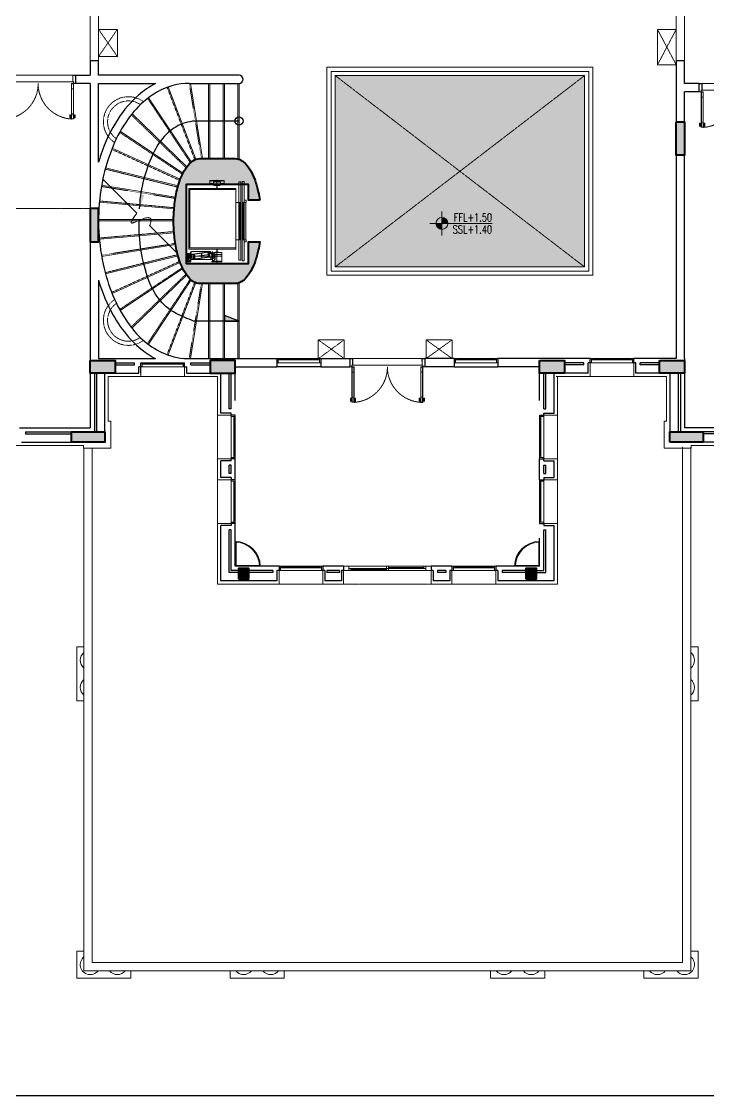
# Model space of a CAD drawing. Header units: inches. Extents: x 274057 to 444617, y 490067 to 635630.
# Drawn here: x 411637 to 428122, y 587230 to 613006 of the extents above; entities that cross this region are included whole.
import ezdxf
from ezdxf.enums import TextEntityAlignment as Align

# ---------------------------------------------------------------- set-up
doc = ezdxf.new("R2010")
doc.units = ezdxf.units.IN
doc.header["$MEASUREMENT"] = 0
for name, pattern in [('CENTER', [2, 1.25, -0.25, 0.25, -0.25]), ('HIDDEN', [0.375, 0.25, -0.125]), ('HIDDEN2', [0.1875, 0.125, -0.0625])]:
    doc.linetypes.add(name, pattern=pattern)
for name, color, linetype in [('A-ANNO-ARRW', 1, 'Continuous'), ('A-FURN', 253, 'Continuous'), ('A-WALL', 7, 'Continuous'), ('FURNITURE', 252, 'Continuous')]:
    doc.layers.add(name, color=color, linetype=linetype)
for name, color, linetype, lineweight in [('A-AREA-SHFT', 253, 'Continuous', 13), ('A-DOOR', 134, 'Continuous', 18), ('A-FLOR-HIDN', 8, 'HIDDEN', 13), ('A-FLOR-HRAL', 4, 'Continuous', 18), ('A-FLOR-LEVL', 4, 'Continuous', 18), ('A-FLOR-STRS', 2, 'Continuous', 18), ('A-GLAZ', 134, 'Continuous', 18), ('A-SHAFT', 3, 'HIDDEN2', 18), ('A-WALL-PRHT', 4, 'Continuous', 18), ('A-WALL-TILE', 8, 'Continuous', 9), ('XREF-V2-FF_COLS$0$A-COLS', 8, 'Continuous', 40), ('XREF-V2-FF_COLS$0$A-COLS-PATT', 253, 'Continuous', 20), ('XREF-V2-FF_COLS$0$A-EQPM', 8, 'Continuous', 18)]:
    doc.layers.add(name, color=color, linetype=linetype, lineweight=lineweight)
doc.styles.add('9999-DIM-SPC', font='simplex.shx', dxfattribs={"width": 0.75})
doc.dimstyles.new('0100-D-SPC', dxfattribs={"dimscale": 100, "dimtxt": 2, "dimasz": 2, "dimexe": 1, "dimexo": 2, "dimgap": 1, "dimtad": 1, "dimrnd": 0.05, "dimzin": 1, "dimdsep": 46, "dimtxsty": '9999-DIM-SPC', "dimblk": 'OBLIQUE', "dimcen": 2, "dimdle": 1, "dimclrd": 256, "dimclre": 252, "dimclrt": 256, "dimazin": 2, "dimtfac": 1, "dimtofl": 0, "dimtmove": 0, "dimatfit": 3, "dimfxl": 0.1, "dimtolj": 1, "dimtzin": 0, "dimlwd": 0, "dimlwe": 0, "dimarcsym": 0})

# ---------------------------------------------------------------- blocks, each defined once
blk = doc.blocks.new('_Oblique')
at = {"color": 0, "linetype": 'ByBlock', "lineweight": -2}
blk.add_line((-0.5, -0.5), (0.5, 0.5), dxfattribs=at)
blk = doc.blocks.new('*U55')
at = {"color": 253, "linetype": 'HIDDEN2'}
for p, q in [((272754, 480890, 0), (271143, 480489, 0)), ((271182, 480334, 0), (272793, 480735, 0))]:
    blk.add_line(p, q, dxfattribs=at)
at = {"layer": 'A-DOOR'}
for p, q in [((272773, 480689, 0), (272822, 480701, 0)), ((272978, 479864, 0), (272773, 480689, 0)), ((272981, 479869, 0), (272778, 480686, 0)), ((272819, 480696, 0), (273022, 479879, 0)), ((272822, 480701, 0), (273027, 479876, 0)), ((271221, 480303, 0), (271172, 480291, 0)), ((271172, 480291, 0), (271377, 479466, 0)), ((271177, 480288, 0), (271380, 479471, 0)), ((271421, 479481, 0), (271218, 480298, 0)), ((271426, 479478, 0), (271221, 480303, 0)), ((272951, 479880, 0), (272931, 479958, 0)), ((272952, 479985, 0), (272993, 479996, 0)), ((273012, 479957, 0), (273007, 479956, 0)), ((273022, 479919, 0), (273012, 479957, 0)), ((273025, 479961, 0), (273016, 479958, 0)), ((273025, 479920, 0), (273016, 479958, 0)), ((273044, 479904, 0), (273024, 479981, 0)), ((273035, 479922, 0), (273025, 479961, 0)), ((272940, 479940, 0), (272950, 479942, 0)), ((272950, 479901, 0), (272940, 479940, 0)), ((272959, 479903, 0), (272950, 479942, 0)), ((272950, 479901, 0), (272959, 479903, 0)), ((272954, 479943, 0), (272959, 479944, 0)), ((272963, 479904, 0), (272954, 479943, 0)), ((272963, 479904, 0), (272968, 479905, 0)), ((273027, 479876, 0), (272978, 479864, 0)), ((272978, 479864, 0), (273027, 479876, 0)), ((272981, 479869, 0), (273022, 479879, 0)), ((273022, 479919, 0), (273017, 479917, 0)), ((273035, 479922, 0), (273025, 479920, 0)), ((271350, 479482, 0), (271330, 479560, 0)), ((271339, 479541, 0), (271349, 479544, 0)), ((271349, 479502, 0), (271339, 479541, 0)), ((271358, 479505, 0), (271349, 479544, 0)), ((271349, 479502, 0), (271358, 479505, 0)), ((271392, 479597, 0), (271351, 479587, 0)), ((271353, 479545, 0), (271357, 479546, 0)), ((271362, 479506, 0), (271353, 479545, 0)), ((271362, 479506, 0), (271367, 479507, 0)), ((271426, 479478, 0), (271377, 479466, 0)), ((271377, 479466, 0), (271426, 479478, 0)), ((271421, 479481, 0), (271380, 479471, 0)), ((271411, 479559, 0), (271406, 479558, 0)), ((271420, 479520, 0), (271411, 479559, 0)), ((271424, 479562, 0), (271415, 479560, 0)), ((271424, 479521, 0), (271415, 479560, 0)), ((271420, 479520, 0), (271416, 479519, 0)), ((271443, 479505, 0), (271423, 479583, 0)), ((271434, 479524, 0), (271424, 479562, 0)), ((271434, 479524, 0), (271424, 479521, 0))]:
    blk.add_line(p, q, dxfattribs=at)
at = {"layer": 'A-DOOR', "elevation": 0}
for points in [[(272870, 480713), (272822, 480701), (272812, 480740), (272793, 480735), (272754, 480890), (272822, 480907)], [(272865, 480716), (272825, 480706), (272815, 480745), (272796, 480740), (272759, 480887), (272819, 480902)], [(271124, 480278), (271172, 480291), (271162, 480329), (271182, 480334), (271143, 480489), (271075, 480473)], [(271126, 480283), (271167, 480293), (271158, 480332), (271177, 480337), (271140, 480485), (271080, 480470)]]:
    blk.add_lwpolyline(points, close=True, dxfattribs=at)
at = {"layer": 'A-DOOR', "elevation": 0, "flags": 128}
for points in [[(272819, 480696), (272778, 480686), (272807, 480570), (272848, 480580)], [(271177, 480288), (271218, 480298), (271247, 480181), (271206, 480171)], [(272993, 479996), (272952, 479985), (272981, 479869), (273022, 479879)], [(271351, 479587), (271392, 479597), (271421, 479481), (271380, 479471)]]:
    blk.add_lwpolyline(points, close=True, dxfattribs=at)
at = {"layer": 'A-DOOR', "elevation": 0}
for points in [[(272934, 479884), (272919, 479947)], [(272945, 479881), (272927, 479955)], [(273048, 479906), (273030, 479981)], [(273056, 479915), (273041, 479977)], [(271333, 479486), (271318, 479548)], [(271344, 479483), (271326, 479557)], [(271447, 479508), (271429, 479582)], [(271455, 479517), (271440, 479579)]]:
    blk.add_lwpolyline(points, dxfattribs=at)
for points in [[(272951, 479880), (272931, 479958, 2.191511)], [(273044, 479904), (273024, 479981, -2.191511)], [(271350, 479482), (271330, 479560, 2.191511)], [(271443, 479505), (271423, 479583, -2.191511)]]:
    blk.add_lwpolyline(points, format="xyb", dxfattribs=at)
at = {"layer": 'A-DOOR', "linetype": 'CENTER', "ltscale": 0.4}
for centre, start, end in [((271169, 480291, 0), 287.5205, 13.8938), ((272824, 480703, 0), 194.0491, 280.4224)]:
    blk.add_arc(centre, 853, start, end, dxfattribs=at)
at = {"layer": 'A-DOOR'}
for centre, start, end in [((272952, 479922, 0), 120.2316, 143.7632), ((273023, 479940, 0), 64.1796, 87.7112), ((272952, 479922, 0), 244.1796, 267.7112), ((273023, 479940, 0), 300.2316, 323.7632), ((271351, 479524, 0), 120.2316, 143.7632), ((271351, 479524, 0), 244.1796, 267.7112), ((271422, 479541, 0), 64.1796, 87.7112), ((271422, 479541, 0), 300.2316, 323.7632)]:
    blk.add_arc(centre, 41.7, start, end, dxfattribs=at)
blk = doc.blocks.new('*U59')
at = {"color": 253, "linetype": 'HIDDEN2'}
for p, q in [((262980, 485466, 0), (261369, 485065, 0)), ((261408, 484910, 0), (263019, 485311, 0))]:
    blk.add_line(p, q, dxfattribs=at)
at = {"layer": 'A-DOOR'}
for p, q in [((262999, 485265, 0), (263048, 485277, 0)), ((263205, 484440, 0), (262999, 485265, 0)), ((263207, 484445, 0), (263004, 485262, 0)), ((263045, 485272, 0), (263248, 484455, 0)), ((263048, 485277, 0), (263253, 484452, 0)), ((261447, 484878, 0), (261398, 484866, 0)), ((261398, 484866, 0), (261603, 484041, 0)), ((261403, 484863, 0), (261606, 484046, 0)), ((261647, 484056, 0), (261444, 484873, 0)), ((261652, 484053, 0), (261447, 484878, 0)), ((263177, 484456, 0), (263158, 484534, 0)), ((263166, 484515, 0), (263176, 484518, 0)), ((263176, 484476, 0), (263166, 484515, 0)), ((263186, 484479, 0), (263176, 484518, 0)), ((263176, 484476, 0), (263186, 484479, 0)), ((263179, 484561, 0), (263219, 484571, 0)), ((263180, 484519, 0), (263185, 484520, 0)), ((263190, 484480, 0), (263180, 484519, 0)), ((263190, 484480, 0), (263194, 484481, 0)), ((263253, 484452, 0), (263205, 484440, 0)), ((263205, 484440, 0), (263253, 484452, 0)), ((263207, 484445, 0), (263248, 484455, 0)), ((263238, 484533, 0), (263233, 484532, 0)), ((263248, 484494, 0), (263238, 484533, 0)), ((263252, 484536, 0), (263242, 484534, 0)), ((263252, 484495, 0), (263242, 484534, 0)), ((263248, 484494, 0), (263243, 484493, 0)), ((263270, 484479, 0), (263251, 484557, 0)), ((263261, 484498, 0), (263252, 484536, 0)), ((263261, 484498, 0), (263252, 484495, 0)), ((261576, 484058, 0), (261556, 484135, 0)), ((261565, 484117, 0), (261575, 484119, 0)), ((261575, 484078, 0), (261565, 484117, 0)), ((261584, 484080, 0), (261575, 484119, 0)), ((261575, 484078, 0), (261584, 484080, 0)), ((261618, 484173, 0), (261577, 484163, 0)), ((261579, 484120, 0), (261583, 484121, 0)), ((261588, 484081, 0), (261579, 484120, 0)), ((261588, 484081, 0), (261593, 484083, 0)), ((261637, 484135, 0), (261632, 484133, 0)), ((261646, 484096, 0), (261637, 484135, 0)), ((261650, 484138, 0), (261641, 484136, 0)), ((261650, 484097, 0), (261641, 484136, 0)), ((261646, 484096, 0), (261642, 484095, 0)), ((261669, 484081, 0), (261649, 484158, 0)), ((261660, 484099, 0), (261650, 484138, 0)), ((261660, 484099, 0), (261650, 484097, 0)), ((261652, 484053, 0), (261603, 484041, 0)), ((261603, 484041, 0), (261652, 484053, 0)), ((261647, 484056, 0), (261606, 484046, 0))]:
    blk.add_line(p, q, dxfattribs=at)
at = {"layer": 'A-DOOR', "elevation": 0}
for points in [[(263096, 485289), (263048, 485277), (263038, 485315), (263019, 485311), (262980, 485466), (263048, 485483)], [(263092, 485292), (263051, 485281), (263041, 485320), (263022, 485315), (262985, 485463), (263045, 485478)], [(261350, 484854), (261398, 484866), (261389, 484905), (261408, 484910), (261369, 485065), (261301, 485048)], [(261353, 484859), (261393, 484869), (261384, 484908), (261403, 484913), (261366, 485060), (261306, 485045)]]:
    blk.add_lwpolyline(points, close=True, dxfattribs=at)
at = {"layer": 'A-DOOR', "elevation": 0, "flags": 128}
for points in [[(263045, 485272), (263004, 485262), (263033, 485145), (263074, 485155)], [(261403, 484863), (261444, 484873), (261473, 484757), (261432, 484747)], [(263219, 484571), (263179, 484561), (263207, 484445), (263248, 484455)], [(261577, 484163), (261618, 484173), (261647, 484056), (261606, 484046)]]:
    blk.add_lwpolyline(points, close=True, dxfattribs=at)
at = {"layer": 'A-DOOR', "elevation": 0}
for points in [[(263160, 484460), (263145, 484522)], [(263172, 484456), (263153, 484531)], [(263274, 484482), (263256, 484556)], [(263283, 484490), (263267, 484553)], [(261559, 484062), (261544, 484124)], [(261570, 484058), (261552, 484132)], [(261673, 484084), (261655, 484158)], [(261681, 484092), (261666, 484154)]]:
    blk.add_lwpolyline(points, dxfattribs=at)
for points in [[(263177, 484456), (263158, 484534, 2.191511)], [(263270, 484479), (263251, 484557, -2.191511)], [(261576, 484058), (261556, 484135, 2.191511)], [(261669, 484081), (261649, 484158, -2.191511)]]:
    blk.add_lwpolyline(points, format="xyb", dxfattribs=at)
at = {"layer": 'A-DOOR', "linetype": 'CENTER', "ltscale": 0.4}
for centre, start, end in [((261395, 484867, 0), 287.5205, 13.8938), ((263050, 485278, 0), 194.0491, 280.4224)]:
    blk.add_arc(centre, 853, start, end, dxfattribs=at)
at = {"layer": 'A-DOOR'}
for centre, start, end in [((263179, 484498, 0), 120.2316, 143.7632), ((263179, 484498, 0), 244.1796, 267.7112), ((263249, 484515, 0), 64.1796, 87.7112), ((263249, 484515, 0), 300.2316, 323.7632), ((261577, 484099, 0), 120.2316, 143.7632), ((261648, 484117, 0), 64.1796, 87.7112), ((261648, 484117, 0), 300.2316, 323.7632), ((261577, 484099, 0), 244.1796, 267.7112)]:
    blk.add_arc(centre, 41.7, start, end, dxfattribs=at)
blk = doc.blocks.new('*U61')
at = {"color": 253, "linetype": 'HIDDEN2'}
for p, q in [((279244, 489512, 0), (277633, 489112, 0)), ((277672, 488956, 0), (279283, 489357, 0))]:
    blk.add_line(p, q, dxfattribs=at)
at = {"layer": 'A-DOOR'}
for p, q in [((279264, 489311, 0), (279312, 489323, 0)), ((279469, 488486, 0), (279264, 489311, 0)), ((279472, 488491, 0), (279268, 489308, 0)), ((279309, 489318, 0), (279512, 488501, 0)), ((279312, 489323, 0), (279517, 488498, 0)), ((277711, 488925, 0), (277662, 488913, 0)), ((277662, 488913, 0), (277868, 488088, 0)), ((277667, 488910, 0), (277870, 488093, 0)), ((277911, 488103, 0), (277708, 488920, 0)), ((277916, 488100, 0), (277711, 488925, 0)), ((279441, 488502, 0), (279422, 488580, 0)), ((279430, 488562, 0), (279440, 488564, 0)), ((279440, 488523, 0), (279430, 488562, 0)), ((279450, 488525, 0), (279440, 488564, 0)), ((279440, 488523, 0), (279450, 488525, 0)), ((279443, 488607, 0), (279483, 488618, 0)), ((279444, 488565, 0), (279449, 488566, 0)), ((279454, 488526, 0), (279444, 488565, 0)), ((279454, 488526, 0), (279458, 488527, 0)), ((279517, 488498, 0), (279469, 488486, 0)), ((279469, 488486, 0), (279517, 488498, 0)), ((279472, 488491, 0), (279512, 488501, 0)), ((279502, 488579, 0), (279497, 488578, 0)), ((279512, 488541, 0), (279502, 488579, 0)), ((279516, 488583, 0), (279506, 488580, 0)), ((279516, 488542, 0), (279506, 488580, 0)), ((279512, 488541, 0), (279507, 488539, 0)), ((279534, 488526, 0), (279515, 488603, 0)), ((279525, 488544, 0), (279516, 488583, 0)), ((279525, 488544, 0), (279516, 488542, 0)), ((277882, 488219, 0), (277842, 488209, 0)), ((277933, 488127, 0), (277914, 488205, 0)), ((277840, 488104, 0), (277821, 488182, 0)), ((277829, 488163, 0), (277839, 488166, 0)), ((277839, 488124, 0), (277829, 488163, 0)), ((277849, 488127, 0), (277839, 488166, 0)), ((277839, 488124, 0), (277849, 488127, 0)), ((277843, 488167, 0), (277848, 488168, 0)), ((277852, 488128, 0), (277843, 488167, 0)), ((277852, 488128, 0), (277857, 488129, 0)), ((277916, 488100, 0), (277868, 488088, 0)), ((277868, 488088, 0), (277916, 488100, 0)), ((277911, 488103, 0), (277870, 488093, 0)), ((277901, 488181, 0), (277896, 488180, 0)), ((277911, 488142, 0), (277901, 488181, 0)), ((277915, 488184, 0), (277905, 488182, 0)), ((277915, 488143, 0), (277905, 488182, 0)), ((277911, 488142, 0), (277906, 488141, 0)), ((277924, 488146, 0), (277915, 488184, 0)), ((277924, 488146, 0), (277915, 488143, 0))]:
    blk.add_line(p, q, dxfattribs=at)
at = {"layer": 'A-DOOR', "elevation": 0}
for points in [[(279361, 489335), (279312, 489323), (279302, 489362), (279283, 489357), (279244, 489512), (279312, 489529)], [(279356, 489338), (279315, 489328), (279305, 489367), (279286, 489362), (279249, 489509), (279309, 489524)], [(277614, 488901), (277662, 488913), (277653, 488951), (277672, 488956), (277633, 489112), (277566, 489095)], [(277617, 488905), (277657, 488916), (277648, 488954), (277667, 488959), (277631, 489107), (277570, 489092)]]:
    blk.add_lwpolyline(points, close=True, dxfattribs=at)
at = {"layer": 'A-DOOR', "elevation": 0, "flags": 128}
for points in [[(279309, 489318), (279268, 489308), (279297, 489192), (279338, 489202)], [(277667, 488910), (277708, 488920), (277737, 488803), (277696, 488793)], [(279483, 488618), (279443, 488607), (279472, 488491), (279512, 488501)], [(277842, 488209), (277882, 488219), (277911, 488103), (277870, 488093)]]:
    blk.add_lwpolyline(points, close=True, dxfattribs=at)
at = {"layer": 'A-DOOR', "elevation": 0}
for points in [[(279425, 488507), (279409, 488569)], [(279436, 488503), (279417, 488577)], [(279539, 488529), (279520, 488603)], [(279547, 488537), (279531, 488599)], [(277937, 488130), (277919, 488204)], [(277946, 488139), (277930, 488201)], [(277823, 488108), (277808, 488170)], [(277835, 488105), (277816, 488179)]]:
    blk.add_lwpolyline(points, dxfattribs=at)
for points in [[(279441, 488502), (279422, 488580, 2.191511)], [(279534, 488526), (279515, 488603, -2.191511)], [(277933, 488127), (277914, 488205, -2.191511)], [(277840, 488104), (277821, 488182, 2.191511)]]:
    blk.add_lwpolyline(points, format="xyb", dxfattribs=at)
at = {"layer": 'A-DOOR', "linetype": 'CENTER', "ltscale": 0.4}
for centre, start, end in [((277659, 488913, 0), 287.5205, 13.8938), ((279314, 489325, 0), 194.0491, 280.4224)]:
    blk.add_arc(centre, 853, start, end, dxfattribs=at)
at = {"layer": 'A-DOOR'}
for centre, start, end in [((279443, 488544, 0), 120.2316, 143.7632), ((279443, 488544, 0), 244.1796, 267.7112), ((279513, 488562, 0), 64.1796, 87.7112), ((279513, 488562, 0), 300.2316, 323.7632), ((277912, 488163, 0), 64.1796, 87.7112), ((277842, 488146, 0), 120.2316, 143.7632), ((277842, 488146, 0), 244.1796, 267.7112), ((277912, 488163, 0), 300.2316, 323.7632)]:
    blk.add_arc(centre, 41.7, start, end, dxfattribs=at)
blk = doc.blocks.new('stonecladding')
at = {"layer": 'A-WALL-TILE'}
for p, q in [((20120, 17256), (17500, 17256, 0)), ((17500, 16186, 0), (17500, 17256, 0)), ((20120, 17256), (20120, 12270)), ((30900, 17256, 0), (28250, 17256, 0)), ((28280, 12270), (28280, 17256)), ((30900, 16186, 0), (30900, 17256, 0)), ((17560, 16186, 0), (17500, 16186, 0)), ((17560, 15536, 0), (17560, 16186, 0)), ((30840, 15536, 0), (30840, 16186, 0)), ((30840, 16186, 0), (30900, 16186, 0)), ((16910, 15596, 0), (9830, 15596, 0)), ((16910, 15536, 0), (16910, 15596, 0)), ((16910, 15536, 0), (17560, 15536, 0)), ((31490, 15536, 0), (30840, 15536, 0)), ((38570, 15596, 0), (31490, 15596, 0)), ((31490, 15536, 0), (31490, 15596, 0)), ((20120, 12270), (23150, 12270)), ((25250, 12270), (28280, 12270))]:
    blk.add_line(p, q, dxfattribs=at)
blk = doc.blocks.new('XREF-V2-FF_COLS$0$Elevator0')
for p, q in [((-1018, 723), (-1030, 723)), ((-1030, 723), (-1030, 623)), ((-832, 698), (-1030, 698)), ((-1024, 623), (-1030, 623)), ((-1024, 623), (-1024, 624)), ((-1018, 723), (-935, 723)), ((-1018, 723), (-1018, 635)), ((-1018, 635), (-974, 681)), ((-1008, 628), (-782, 628)), ((-978, 133), (-978, 626)), ((-977, 628), (-958, 648)), ((-974, 548), (-970, 516)), ((-945, 580), (-970, 559)), ((-945, 683), (-969, 683)), ((-969, 516), (-922, 177)), ((-968, 549), (-964, 517)), ((-941, 575), (-966, 554)), ((-965, 521), (-846, 538)), ((-963, 517), (-916, 178)), ((-855, 560), (-962, 545)), ((-959, 522), (-962, 545)), ((-958, 557), (-863, 571)), ((-957, 551), (-862, 565)), ((-956, 649), (-943, 649)), ((-945, 678), (-945, 683)), ((-832, 682), (-945, 682)), ((-832, 678), (-945, 678)), ((-944, 647), (-944, 582)), ((-944, 647), (-846, 647)), ((-943, 647), (-943, 584)), ((-940, 646), (-940, 615)), ((-937, 647), (-937, 584)), ((-937, 612), (-853, 612)), ((-840, 718), (-927, 718)), ((-925, 678), (-925, 663)), ((-865, 678), (-925, 678)), ((-925, 663), (-903, 663)), ((-909, 647), (-907, 647)), ((-856, 188), (-908, 552)), ((-907, 647), (-907, 647)), ((-903, 663), (-903, 628)), ((-903, 628), (-887, 628)), ((-895, -2), (-895, 737)), ((-895, 678), (-895, 718)), ((-887, 628), (-887, 663)), ((-887, 663), (-865, 663)), ((-865, 663), (-865, 678)), ((-855, 560), (-852, 537)), ((-853, 590), (-853, 647)), ((-845, 533), (-853, 588)), ((-850, 615), (-850, 649)), ((-847, 652), (-832, 652)), ((-847, 590), (-847, 646)), ((-839, 534), (-847, 589)), ((-846, 647), (-846, 586)), ((-797, 193), (-845, 533)), ((-791, 194), (-839, 534)), ((-832, 678), (-832, 710)), ((-830, 651), (-782, 602)), ((-781, 600), (-781, 162)), ((725, 675), (-725, 675)), ((-725, 675), (-725, -450)), ((700, 650), (-700, 650)), ((-700, 650), (-700, -450)), ((700, -450), (700, 650)), ((725, -450), (725, 675)), ((-823, 378), (-942, 362)), ((-821, 365), (-942, 365)), ((-772, 0), (-1053, 0)), ((-1030, 120), (-1030, -120)), ((-1030, 120), (-1018, 120)), ((-1020, 110), (-1030, 110)), ((-740, 0), (-1030, 0)), ((-1018, 110), (-1018, 120)), ((-1018, 110), (-1018, -120)), ((-1013, 106), (-986, 56)), ((-1008, 103), (-782, 103)), ((-980, 52), (-815, 52)), ((-980, 52), (-980, 45)), ((-968, 45), (-980, 45)), ((-953, 87), (-978, 132)), ((-861, 45), (-968, 45)), ((-943, 86), (-950, 86)), ((-943, 150), (-943, 77)), ((-846, 77), (-943, 77)), ((-940, 119), (-850, 119)), ((-940, 119), (-940, 89)), ((-924, 172), (-939, 159)), ((-937, 150), (-937, 77)), ((-920, 167), (-935, 155)), ((-903, 68), (-925, 68)), ((-925, 68), (-925, 53)), ((-925, 53), (-865, 53)), ((-919, 202), (-800, 219)), ((-910, 180), (-913, 203)), ((-803, 195), (-910, 180)), ((-808, 189), (-903, 175)), ((-887, 103), (-903, 103)), ((-903, 103), (-903, 68)), ((-807, 183), (-902, 169)), ((-895, -120), (-895, 52)), ((-887, 68), (-887, 103)), ((-865, 68), (-887, 68)), ((-865, 53), (-865, 68)), ((-853, 77), (-853, 128)), ((-853, 37), (-853, -112)), ((-850, 95), (-850, 119)), ((-849, 137), (-798, 188)), ((-847, 78), (-847, 128)), ((-821, 92), (-847, 92)), ((-846, 131), (-846, 77)), ((-845, 132), (-794, 184)), ((-818, 95), (-818, 129)), ((-782, 160), (-817, 131)), ((-815, 52), (-815, 74)), ((-815, 74), (-805, 74)), ((-811, -120), (-811, 74)), ((-811, 69), (-805, 69)), ((-805, 2), (-811, 2)), ((-805, 0), (-811, 0)), ((-806, 218), (-803, 195)), ((-805, -120), (-805, 74)), ((-798, 35), (-805, 38)), ((-805, 38), (-805, -38)), ((-796, 4), (-798, 35)), ((-784, 4), (-796, 4)), ((-774, 5), (-784, 4)), ((-743, 5), (-774, 5)), ((-743, -5), (-743, 5)), ((774, 5), (743, 5)), ((743, 5), (743, -5)), ((784, 4), (774, 5)), ((796, 4), (784, 4)), ((792, 0), (934, 0)), ((798, 35), (796, 4)), ((805, 38), (798, 35)), ((802, 49), (802, 71)), ((805, 71), (802, 71)), ((805, 49), (802, 49)), ((805, 82), (805, 6)), ((809, 82), (805, 82)), ((809, 74), (805, 74)), ((805, -38), (805, 38)), ((805, -6), (805, 6)), ((805, 6), (809, 6)), ((805, 0), (809, 0)), ((809, 6), (809, 82)), ((809, 82), (813, 82)), ((812, 71), (809, 71)), ((812, 42), (809, 42)), ((809, -6), (809, 6)), ((812, 42), (812, 71)), ((813, 82), (813, -82)), ((882, 82), (813, 82)), ((826, 82), (841, 82)), ((841, 82), (849, 90)), ((849, 162), (849, 90)), ((857, 170), (920, 170)), ((890, 74), (890, -74)), ((912, 170), (912, -170)), ((920, 170), (920, -170)), ((-1018, -120), (-1030, -120)), ((-1018, -120), (-861, -120)), ((-1018, -120), (-975, -120)), ((-805, -120), (-975, -120)), ((-805, -2), (-811, -2)), ((-811, -115), (-805, -115)), ((-805, -38), (-798, -35)), ((-798, -35), (-796, -4)), ((-796, -4), (-784, -4)), ((-784, -4), (-774, -5)), ((-774, -5), (-743, -5)), ((743, -5), (774, -5)), ((774, -5), (784, -4)), ((784, -4), (796, -4)), ((796, -4), (798, -35)), ((798, -35), (805, -38)), ((805, -49), (802, -49)), ((802, -49), (802, -71)), ((805, -71), (802, -71)), ((805, -6), (805, -82)), ((805, -6), (809, -6)), ((809, -74), (805, -74)), ((809, -82), (805, -82)), ((809, -82), (809, -6)), ((812, -42), (809, -42)), ((812, -71), (809, -71)), ((809, -82), (813, -82)), ((812, -71), (812, -42)), ((882, -82), (813, -82)), ((826, -82), (841, -82)), ((849, -90), (841, -82)), ((849, -162), (849, -90)), ((857, -170), (920, -170)), ((-725, -450), (-505, -450)), ((700, -450), (-700, -450)), ((-505, -450), (-505, -525)), ((725, -450), (395, -450)), ((395, -450), (395, -525)), ((895, -605), (-1005, -605)), ((-1005, -605), (-1005, -655)), ((-1005, -655), (895, -655)), ((885, -525), (-995, -525)), ((-995, -525), (-995, -575)), ((-995, -575), (885, -575)), ((-505, -655), (-555, -655)), ((-555, -655), (-555, -705)), ((-555, -705), (-505, -705)), ((-55, -530), (-505, -530)), ((-505, -530), (-505, -575)), ((-505, -545), (-55, -545)), ((-505, -560), (-55, -560)), ((-505, -575), (-55, -575)), ((-55, -605), (-505, -605)), ((-505, -605), (-505, -650)), ((-505, -620), (-55, -620)), ((-505, -635), (-55, -635)), ((-505, -650), (-55, -650)), ((-505, -705), (-505, -655)), ((-505, -695), (395, -695)), ((-55, -575), (-55, -530)), ((395, -530), (-55, -530)), ((-55, -530), (-55, -575)), ((-55, -545), (395, -545)), ((-55, -560), (395, -560)), ((-55, -575), (395, -575)), ((-55, -650), (-55, -605)), ((395, -605), (-55, -605)), ((-55, -605), (-55, -650)), ((-55, -620), (395, -620)), ((-55, -635), (395, -635)), ((-55, -650), (395, -650)), ((395, -575), (395, -530)), ((395, -650), (395, -605)), ((395, -655), (445, -655)), ((395, -705), (395, -655)), ((445, -705), (395, -705)), ((445, -655), (445, -705)), ((885, -575), (885, -525)), ((895, -655), (895, -605))]:
    blk.add_line(p, q)
for centre, radius, start, end in [((-975, 626), 3, 135, 180), ((-963, 549), 12, 130, 188), ((-969, 675), 8, 90, 135.971), ((-963, 549), 6, 130, 188), ((-956, 545), 12, 98, 188), ((-956, 545), 6, 98, 188), ((-956, 646), 3, 90, 135), ((-949, 584), 6, 310, 0), ((-943, 646), 3, 0, 90), ((-949, 584), 12, 310, 0), ((-937, 615), 3, 180, 270), ((-935, 715), 8, 18.2209, 90), ((-861, 559), 12, 8, 98), ((-861, 559), 6, 8, 98), ((-853, 615), 3, 270, 0), ((-841, 590), 12, 180, 188), ((-847, 649), 3, 90, 180), ((-841, 590), 6, 180, 188), ((-840, 710), 8, 0, 90), ((-832, 649), 3, 45, 90), ((-784, 600), 3, 0, 45), ((-1020, 102), 8, 77.1562, 90), ((-1020, 102), 8, 28.3008, 77.1562), ((-968, 65), 20, 208.3008, 270), ((-975, 133), 3, 180, 208.951), ((-950, 89), 3, 208.951, 270), ((-931, 150), 12, 130, 180), ((-943, 89), 3, 270, 0), ((-931, 150), 6, 130, 180), ((-928, 176), 6, 310, 8), ((-928, 176), 12, 310, 8), ((-904, 181), 12, 190.7384, 278), ((-904, 181), 6, 188, 278), ((-861, 37), 8, 0, 90), ((-841, 128), 12, 135, 180), ((-847, 95), 3, 180, 270), ((-841, 128), 6, 135, 180), ((-821, 95), 3, 270, 0), ((-815, 129), 3, 129.0355, 180), ((-809, 195), 6, 278, 8), ((-809, 195), 12, 278, 8), ((-803, 192), 6, 315, 8), ((-803, 192), 12, 315, 8), ((-784, 162), 3, 309.0355, 0), ((826, 74), 8, 90, 110.3146), ((857, 162), 8, 90, 180), ((882, 74), 8, 0, 90), ((-861, -112), 8, 270, 0), ((826, -74), 8, 249.6854, 270), ((857, -162), 8, 180, 270), ((882, -74), 8, 270, 0)]:
    blk.add_arc(centre, radius, start, end)
for points, knots in [([(-1029, 625), (-1029, 625), (-1030, 625), (-1030, 624), (-1030, 624), (-1030, 624)], [0, 0, 0, 0, 0.594759, 0.822486, 1, 1, 1, 1]), ([(-1018, 635), (-1019, 635), (-1022, 633), (-1025, 631), (-1027, 628), (-1029, 626), (-1029, 625)], [0, 0, 0, 0, 0.288679, 0.559667, 0.798827, 1, 1, 1, 1]), ([(-1018, 635), (-1019, 634), (-1021, 631), (-1023, 627), (-1024, 625)], [0, 0, 0, 0, 0.526312, 1, 1, 1, 1]), ([(-1024, 624), (-1024, 624), (-1024, 624), (-1024, 625), (-1024, 625)], [0, 0, 0, 0, 0.431526, 1, 1, 1, 1])]:
    blk.add_open_spline(points, degree=3, knots=knots)
blk = doc.blocks.new('*U53')
for p, q in [((0, -3), (0, 3)), ((-3, 0), (3, 0))]:
    blk.add_line(p, q)
at = {"color": 252, "const_width": 1.5}
for points in [[(-0.75, 0, -0.414214), (0, 0.75, -1)], [(0, -0.75, 0.414214), (0.75, 0, 1)]]:
    blk.add_lwpolyline(points, format="xyb", dxfattribs=at)
blk.add_circle((0, 0), 1.5)
at = {"insert": (-113.12, 100), "char_height": 200, "attachment_point": 3, "style": '9999-DIM-SPC'}
blk.add_mtext('\\A1;', dxfattribs=at)
at = {"style": '9999-DIM-SPC', "width": 0.75}
blk.add_attdef('0000.00', text='', height=2, dxfattribs=at).set_placement((-3.66, 0.5), align=Align.RIGHT)
blk.add_attdef('X.X.X', text='', height=2, dxfattribs=at).set_placement((-9.01, -0.5), align=Align.TOP_RIGHT)
blk.add_leader([(0, 0), (-7.67, 0), (-12.51, 0)], dimstyle='0100-D-SPC', override={"dimgap": 1, "dimtad": 0, "dimldrblk": 'None'})
blk = doc.blocks.new('first floor villa 2')
at = {"layer": 'A-ANNO-ARRW', "linetype": 'Continuous', "ltscale": 100}
h = blk.add_hatch(color=256, dxfattribs=at)
h.dxf.hatch_style = 1
edge = h.paths.add_edge_path()
edge.add_arc((106481, 35365), 3223, 171.595, 177.7933, ccw=False)
edge.add_line((103293, 35836), (103388, 35819))
edge.add_line((103388, 35819), (103261, 35489))
h = blk.add_hatch(color=256, dxfattribs=at)
h.dxf.hatch_style = 1
h.paths.add_polyline_path([(105655, 32792), (105305, 32928), (105305, 32792)])
at = {"layer": 'A-AREA-SHFT'}
h = blk.add_hatch(color=256, dxfattribs=at)
h.dxf.hatch_style = 1
h.paths.add_polyline_path([(113945, 34092), (107965, 34092), (107965, 38682), (113945, 38682)])
at = {"layer": 'XREF-V2-FF_COLS$0$A-COLS-PATT'}
h = blk.add_hatch(color=256, dxfattribs=at)
h.paths.add_polyline_path([(115745, 31542), (115745, 31842), (116345, 31842), (116345, 31542)])
h.paths.add_polyline_path([(112865, 31542), (112865, 31842), (113465, 31842), (113465, 31542)])
h.paths.add_polyline_path([(102085, 35492), (102085, 34693), (102285, 34693), (102285, 35492)])
h.paths.add_polyline_path([(104965, 31842), (104965, 31542), (105565, 31542), (105565, 31842)])
h.paths.add_polyline_path([(102085, 31542), (102085, 31842), (102685, 31842), (102685, 31542)])
h.paths.add_polyline_path([(102435, 29882), (101635, 29882), (101635, 30132), (102435, 30132)])
h.paths.add_polyline_path([(116145, 37574), (116345, 37574), (116345, 36774), (116145, 36774)])
for points in [[(105883, 36072), (105883, 35692), (106154, 35692, 0.016808), (106118, 35890, 0.03087), (106039, 36167, 0.030987), (105965, 36343, 0.06132), (105836, 36540, 0.083436), (105709, 36649, 0.133093), (105561, 36692), (104714, 36692, 0.133093), (104566, 36649, 0.083436), (104439, 36540, 0.06132), (104310, 36343, 0.055901), (104168, 35939, 0.033354), (104104, 35554, 0.025805), (104085, 35193, 0.025805), (104104, 34831, 0.033354), (104168, 34446, 0.055901), (104310, 34043, 0.060926), (104439, 33843, 0.083436), (104566, 33734, 0.133093), (104714, 33692), (105561, 33692, 0.133093), (105709, 33734, 0.083436), (105836, 33843, 0.060926), (105965, 34043, 0.030987), (106039, 34218, 0.03087), (106118, 34496, 0.016655), (106154, 34692), (105883, 34692), (105883, 34172), (104383, 34172), (104383, 35193), (104383, 36072)], [(116795, 29882), (115995, 29882), (115995, 30132), (116795, 30132)], [(105640, 26607), (105890, 26607), (105890, 26857), (105640, 26857)], [(112540, 26607), (112790, 26607), (112790, 26857), (112540, 26857)]]:
    blk.add_hatch(color=256, dxfattribs=at).paths.add_polyline_path(points)
at = {"layer": 'A-ANNO-ARRW', "linetype": 'Continuous', "ltscale": 100, "elevation": 0}
for points in [[(105655, 37593), (104660, 37593, 0.117221), (104198, 37482, 0.117238), (103775, 37117, 0.065659), (103548, 36700, 0.097477), (103261, 35489, 0.075022)], [(105655, 32792), (104564, 32790, -0.015067), (104144, 32977, -0.117238), (103720, 33342, -0.065659), (103493, 33758, -0.091539), (103256, 35208, -0.047023)]]:
    blk.add_lwpolyline(points, format="xyb", dxfattribs=at)
blk.add_lwpolyline([(105655, 32792), (105305, 32928), (105305, 32792)], close=True, dxfattribs=at)
at = {"layer": 'A-ANNO-ARRW', "linetype": 'Continuous', "ltscale": 100}
blk.add_circle((105655, 37593), 100, dxfattribs=at)
at = {"layer": 'A-DOOR'}
for p, q in [((108340, 26807, 0), (108340, 26857, 0)), ((108340, 26832, 0), (109190, 26832, 0)), ((109190, 26807, 0), (109190, 26857, 0)), ((109240, 26857, 0), (109240, 26907, 0)), ((109240, 26882, 0), (110090, 26882, 0)), ((110090, 26857, 0), (110090, 26907, 0))]:
    blk.add_line(p, q, dxfattribs=at)
at = {"layer": 'A-DOOR', "color": 9, "linetype": 'HIDDEN'}
blk.add_line((108165, 26477), (110265, 26477, 0), dxfattribs=at)
at = {"layer": 'A-DOOR'}
blk.add_lwpolyline([(108165, 26807), (108165, 26907), (110265, 26907), (110265, 26807)], close=True, dxfattribs=at)
for points in [[(108165, 26907), (108290, 26907), (108290, 26807)], [(108290, 26857), (109240, 26857), (109240, 26807)], [(110140, 26907), (110140, 26857), (109190, 26857), (109190, 26907)], [(110140, 26907), (110140, 26807)]]:
    blk.add_lwpolyline(points, dxfattribs=at)
at = {"layer": 'A-FLOR-HIDN', "color": 1, "linetype": 'HIDDEN'}
for p, q in [((102085, 39037), (102085, 40537)), ((102285, 40537), (102285, 39037)), ((116145, 39037), (116145, 40537)), ((116345, 40537), (116345, 39037)), ((113945, 34092), (107965, 38682)), ((113945, 38682), (107965, 34092)), ((99585, 35492), (102085, 35492))]:
    blk.add_line(p, q, dxfattribs=at)
at = {"layer": 'A-FLOR-HIDN', "ltscale": 0.5}
for p, q in [((104751, 36693), (104462, 38493)), ((104925, 36693), (104925, 38493)), ((105275, 36693), (105275, 38493)), ((104593, 36666), (103930, 38401)), ((104486, 36592), (103461, 38135)), ((104384, 36471), (103069, 37740)), ((104297, 36317), (102792, 37320)), ((104235, 36167), (102601, 36913)), ((104185, 36006), (102445, 36440)), ((102607, 35982), (102354, 36023)), ((104128, 35737), (102607, 35982)), ((104100, 35512), (102308, 35674)), ((104085, 35227), (102285, 35227)), ((104094, 34941), (102302, 34784)), ((103960, 34629), (102354, 34371)), ((104128, 34657), (103960, 34629)), ((104186, 34387), (102445, 33953)), ((104233, 34226), (102599, 33480)), ((104294, 34075), (102790, 33072)), ((104381, 33919), (103066, 32651)), ((104484, 33798), (103460, 32257)), ((104593, 33727), (103930, 31993)), ((104752, 33705), (104462, 31905)), ((104925, 33700), (104925, 31900)), ((105275, 33692), (105275, 31892))]:
    blk.add_line(p, q, dxfattribs=at)
for points in [[(105625, 36684), (105625, 38493)], [(105625, 33700), (105625, 31892)]]:
    blk.add_lwpolyline(points, dxfattribs=at)
for centre, radius, start, end in [((103001, 37576), 600, 52.7536, 236.5311), ((103001, 37576), 500, 54.7773, 234.852), ((103001, 32809), 600, 123.4689, 307.2464), ((103001, 32809), 500, 125.148, 305.2227)]:
    blk.add_arc(centre, radius, start, end, dxfattribs=at)
at = {"layer": 'A-FLOR-HRAL'}
for points in [[(114145, 33892), (107765, 33892), (107765, 38882), (114145, 38882)], [(114045, 33992), (107865, 33992), (107865, 38782), (114045, 38782)], [(113945, 34092), (107965, 34092), (107965, 38682), (113945, 38682)]]:
    blk.add_lwpolyline(points, close=True, dxfattribs=at)
at = {"layer": 'A-FLOR-STRS'}
for p, q in [((104621, 36677), (103958, 38411)), ((104781, 36693), (104492, 38493)), ((104955, 36693), (104955, 38493)), ((105305, 36693), (105305, 38493)), ((104509, 36612), (103485, 38153)), ((104402, 36496), (103087, 37764)), ((104310, 36344), (102806, 37346)), ((104246, 36195), (102612, 36941)), ((104193, 36035), (102453, 36469)), ((103205, 35384), (102388, 36201)), ((104133, 35766), (102359, 36052)), ((104097, 35483), (102305, 35644)), ((104085, 35197), (102285, 35197)), ((104176, 34413), (103507, 35082)), ((104096, 34911), (102305, 34754)), ((104133, 34627), (102359, 34341)), ((104193, 34358), (102453, 33924)), ((104246, 34199), (102612, 33453)), ((104310, 34050), (102806, 33047)), ((104402, 33898), (103087, 32630)), ((104509, 33781), (103485, 32240)), ((104621, 33716), (103958, 31982)), ((104781, 33700), (104491, 31892)), ((104955, 33700), (104955, 31900)), ((105305, 33692), (105305, 31892))]:
    blk.add_line(p, q, dxfattribs=at)
for points in [[(105655, 36675), (105655, 38493)], [(105655, 33709), (105655, 31892)]]:
    blk.add_lwpolyline(points, dxfattribs=at)
blk.add_lwpolyline([(103507, 35082, 0.03443), (103519, 35105, 0.072831), (103541, 35186, 0.035703), (103543, 35211, 0.03525), (103541, 35225, 0.065605), (103536, 35243, 0.187895), (103509, 35268, 0.058831), (103493, 35272, 0.042692), (103474, 35274, 0.030497), (103453, 35273, 0.027294), (103422, 35268, 0.018274), (103389, 35259, 0.01246), (103354, 35247, 0.011848), (103299, 35226, 0.005404), (103245, 35203, -0.002384), (103177, 35174, -0.006715), (103147, 35162, -0.013264), (103121, 35152, -0.02624), (103099, 35146, -0.037189), (103086, 35144, -0.046386), (103079, 35144, -0.076276), (103074, 35146, -0.216812), (103068, 35153, -0.07255), (103067, 35158, -0.047015), (103067, 35165, -0.044052), (103071, 35177, -0.017754), (103074, 35186, -0.022401), (103085, 35207, -0.013239), (103099, 35232, -0.011768), (103126, 35273, -0.005989), (103158, 35319, -0.002427), (103205, 35384)], format="xyb", dxfattribs=at)
at = {"layer": 'A-GLAZ'}
for p, q in [((104350, 31792, 0), (103300, 31792, 0)), ((103333, 31792, 0), (103333, 31692, 0)), ((104318, 31759, 0), (103333, 31759, 0)), ((103365, 31792, 0), (103365, 31759, 0)), ((104285, 31776, 0), (103365, 31776, 0)), ((104285, 31792, 0), (104285, 31759, 0)), ((104318, 31792, 0), (104318, 31692, 0)), ((107615, 31892, 0), (106565, 31892, 0)), ((107615, 31792, 0), (106565, 31792, 0)), ((106598, 31892, 0), (106598, 31792, 0)), ((107583, 31859, 0), (106598, 31859, 0)), ((106630, 31892, 0), (106630, 31859, 0)), ((107550, 31876, 0), (106630, 31876, 0)), ((107550, 31892, 0), (107550, 31859, 0)), ((107583, 31892, 0), (107583, 31792, 0)), ((111865, 31892, 0), (110815, 31892, 0)), ((111865, 31792, 0), (110815, 31792, 0)), ((110848, 31892, 0), (110848, 31792, 0)), ((111833, 31859, 0), (110848, 31859, 0)), ((110880, 31892, 0), (110880, 31859, 0)), ((111800, 31876, 0), (110880, 31876, 0)), ((111800, 31892, 0), (111800, 31859, 0)), ((111833, 31892, 0), (111833, 31792, 0)), ((115130, 31892, 0), (114080, 31892, 0)), ((115130, 31792, 0), (114080, 31792, 0)), ((114113, 31892, 0), (114113, 31792, 0)), ((115098, 31859, 0), (114113, 31859, 0)), ((114145, 31892, 0), (114145, 31859, 0)), ((115065, 31876, 0), (114145, 31876, 0)), ((115065, 31892, 0), (115065, 31859, 0)), ((115098, 31892, 0), (115098, 31792, 0)), ((104350, 31692, 0), (103300, 31692, 0)), ((105465, 29484), (105465, 30534)), ((105565, 30502), (105465, 30502)), ((105533, 29517), (105533, 30502)), ((105565, 30469), (105533, 30469)), ((105549, 29549), (105549, 30469)), ((105565, 29484), (105565, 30534)), ((112865, 29484), (112865, 30534)), ((112865, 30502), (112965, 30502)), ((112865, 30469), (112898, 30469)), ((112881, 29549), (112881, 30469)), ((112898, 29517), (112898, 30502)), ((112965, 29484), (112965, 30534)), ((105565, 29517), (105465, 29517)), ((105565, 29549), (105533, 29549)), ((112865, 29549), (112898, 29549)), ((112865, 29517), (112965, 29517)), ((105465, 28984), (105465, 27934)), ((105565, 28952), (105465, 28952)), ((105533, 28952), (105533, 27967)), ((105565, 28919), (105533, 28919)), ((105549, 28919), (105549, 27999)), ((105565, 28984), (105565, 27934)), ((112865, 28984), (112865, 27934)), ((112865, 28952), (112965, 28952)), ((112865, 28919), (112898, 28919)), ((112881, 28919), (112881, 27999)), ((112898, 28952), (112898, 27967)), ((112965, 28984), (112965, 27934)), ((105565, 27967), (105465, 27967)), ((105565, 27999), (105533, 27999)), ((112865, 27999), (112898, 27999)), ((112865, 27967), (112965, 27967)), ((107665, 26907, 0), (106615, 26907, 0)), ((106648, 26907, 0), (106648, 26807, 0)), ((107633, 26874, 0), (106648, 26874, 0)), ((106680, 26907, 0), (106680, 26874, 0)), ((107600, 26890, 0), (106680, 26890, 0)), ((107600, 26907, 0), (107600, 26874, 0)), ((107633, 26907, 0), (107633, 26807, 0)), ((111815, 26907, 0), (110765, 26907, 0)), ((110798, 26907, 0), (110798, 26807, 0)), ((111783, 26874, 0), (110798, 26874, 0)), ((110830, 26907, 0), (110830, 26874, 0)), ((111750, 26890, 0), (110830, 26890, 0)), ((111750, 26907, 0), (111750, 26874, 0)), ((111783, 26907, 0), (111783, 26807, 0)), ((107665, 26807, 0), (106615, 26807, 0)), ((111815, 26807, 0), (110765, 26807, 0))]:
    blk.add_line(p, q, dxfattribs=at)
at = {"layer": 'A-SHAFT'}
for p, q in [((102285, 39792, 0), (102735, 39142, 0)), ((102735, 39792, 0), (102285, 39142, 0)), ((116145, 39792, 0), (115695, 38942, 0)), ((115695, 39792, 0), (116145, 38942, 0))]:
    blk.add_line(p, q, dxfattribs=at)
at = {"layer": 'A-SHAFT', "elevation": 0}
for points in [[(102735, 39792), (102285, 39792), (102285, 39142), (102735, 39142)], [(116145, 39792), (115695, 39792), (115695, 38942), (116145, 38942)]]:
    blk.add_lwpolyline(points, close=True, dxfattribs=at)
at = {"layer": 'A-SHAFT'}
for points in [[(107553, 32343), (108178, 31893)], [(108178, 32343), (107563, 31893)], [(110768, 32342), (110143, 31892)], [(110143, 32342), (110768, 31892)]]:
    blk.add_lwpolyline(points, dxfattribs=at)
for points in [[(107553, 32343), (108178, 32343), (108178, 31893), (107553, 31893)], [(110143, 32342), (110768, 32342), (110768, 31892), (110143, 31892)]]:
    blk.add_lwpolyline(points, close=True, dxfattribs=at)
at = {"layer": 'A-WALL'}
for p, q in [((102085, 39037), (102085, 38692)), ((102285, 39037), (102085, 39037)), ((102285, 38693), (102285, 39037)), ((116145, 39037), (116145, 37587, 0)), ((116345, 39037), (116145, 39037)), ((116345, 38492), (116345, 39037)), ((101735, 38692), (101735, 38492)), ((101735, 38692), (102085, 38692)), ((105655, 38693), (102285, 38693)), ((102085, 38492), (101735, 38492)), ((102085, 38492), (102085, 35492, 0)), ((102285, 38493), (103648, 38493)), ((102285, 36606), (102285, 38493)), ((104462, 38493), (105655, 38493)), ((116695, 38492), (116345, 38492)), ((116695, 38292), (116695, 38492)), ((116695, 38292), (116345, 38292)), ((116345, 37587, 0), (116345, 38292)), ((116145, 36774, 0), (116145, 31892)), ((116345, 31892), (116345, 36774, 0)), ((102085, 34693, 0), (102085, 31892)), ((102285, 33773), (102285, 31892)), ((102085, 31892), (102085, 31842)), ((102285, 31892), (103648, 31892)), ((103300, 31542, 0), (103300, 31792, 0)), ((103300, 31792, 0), (104350, 31792, 0)), ((104350, 31692, 0), (104350, 31792, 0)), ((104491, 31892), (106565, 31892, 0)), ((106565, 31892, 0), (106565, 31692, 0)), ((107615, 31892, 0), (108315, 31892)), ((107615, 31892, 0), (107615, 31692, 0)), ((108315, 31892), (108315, 31692)), ((110815, 31892, 0), (110115, 31892)), ((110115, 31892), (110115, 31692)), ((110815, 31892, 0), (110815, 31692, 0)), ((114080, 31892, 0), (111865, 31892, 0)), ((111865, 31892, 0), (111865, 31692, 0)), ((114080, 31792, 0), (114030, 31792, 0)), ((114030, 31542, 0), (114030, 31792, 0)), ((114080, 31792, 0), (114080, 31892, 0)), ((116145, 31892), (115130, 31892, 0)), ((115130, 31792, 0), (115130, 31892, 0)), ((115180, 31792, 0), (115130, 31792, 0)), ((115180, 31542, 0), (115180, 31792, 0)), ((116345, 31892), (116345, 30232)), ((102085, 31542), (102085, 30232)), ((102435, 30132), (102435, 31542)), ((102685, 31542), (103250, 31542, 0)), ((103250, 31542, 0), (103250, 31692, 0)), ((103300, 31692, 0), (103250, 31692, 0)), ((104350, 31692, 0), (104400, 31692, 0)), ((104400, 31542, 0), (104400, 31692, 0)), ((104400, 31542, 0), (105215, 31542, 0)), ((105215, 30584), (105215, 31542)), ((105565, 31692), (106565, 31692, 0)), ((105565, 30884, 0), (105565, 31692)), ((107615, 31692, 0), (108315, 31692)), ((110815, 31692, 0), (110115, 31692)), ((112865, 31692), (111865, 31692, 0)), ((112865, 30884, 0), (112865, 31692)), ((114030, 31542, 0), (113215, 31542, 0)), ((113215, 30584), (113215, 31542)), ((115745, 31542), (115180, 31542, 0)), ((115995, 31542), (115995, 30132)), ((105465, 30584), (105215, 30584)), ((105465, 30534), (105465, 30584, 0)), ((105565, 30534), (105465, 30534)), ((112865, 30534), (112965, 30534)), ((112965, 30534), (112965, 30584, 0)), ((112965, 30584), (113215, 30584)), ((100385, 30232), (102085, 30232)), ((118045, 30232, 0), (116345, 30232)), ((100435, 29882), (101635, 29882)), ((117995, 29882, 0), (116795, 29882)), ((105215, 29034), (105215, 29434)), ((105465, 29434), (105215, 29434)), ((105565, 29484), (105465, 29484)), ((105465, 29434), (105465, 29484)), ((105565, 28984), (105565, 29484)), ((112865, 28984), (112865, 29484)), ((112865, 29484), (112965, 29484)), ((112965, 29434), (112965, 29484)), ((112965, 29434), (113215, 29434)), ((113215, 29034), (113215, 29434)), ((105465, 29034), (105215, 29034)), ((105465, 29034), (105465, 28984)), ((105565, 28984), (105465, 28984)), ((112865, 28984), (112965, 28984)), ((112965, 29034), (113215, 29034)), ((112965, 29034), (112965, 28984)), ((105215, 26557), (105215, 27884)), ((105465, 27884), (105215, 27884)), ((105465, 27934), (105465, 27884, 0)), ((105565, 27934), (105465, 27934)), ((105565, 26907), (105565, 27934)), ((112865, 27934), (112965, 27934)), ((112965, 27934), (112965, 27884, 0)), ((112965, 27884), (113215, 27884)), ((113215, 26557), (113215, 27884)), ((112865, 26907), (112865, 27584, 0)), ((106615, 26907, 0), (105565, 26907)), ((106615, 26907, 0), (106615, 26807, 0)), ((107665, 26907, 0), (107665, 26807, 0)), ((108165, 26907), (107665, 26907, 0)), ((108165, 26907), (108165, 26807)), ((110765, 26907, 0), (110265, 26907)), ((110265, 26907), (110265, 26807)), ((110765, 26907, 0), (110765, 26807, 0)), ((112865, 26907), (111815, 26907, 0)), ((111815, 26907, 0), (111815, 26807, 0)), ((106565, 26557, 0), (105215, 26557)), ((106615, 26807, 0), (106565, 26807)), ((106565, 26807, 0), (106565, 26557, 0)), ((107715, 26807, 0), (107665, 26807, 0)), ((107715, 26807, 0), (107715, 26557, 0)), ((108115, 26557, 0), (107715, 26557, 0)), ((108165, 26807), (108115, 26807, 0)), ((108115, 26807), (108115, 26557)), ((110315, 26807), (110265, 26807)), ((110315, 26807), (110315, 26557)), ((110715, 26557, 0), (110315, 26557, 0)), ((110765, 26807, 0), (110715, 26807)), ((110715, 26807, 0), (110715, 26557, 0)), ((111865, 26807, 0), (111815, 26807, 0)), ((111865, 26807, 0), (111865, 26557, 0)), ((113215, 26557), (111865, 26557, 0))]:
    blk.add_line(p, q, dxfattribs=at)
at = {"layer": 'A-WALL', "color": 1}
for p, q in [((102685, 31792), (103150, 31792, 0)), ((102685, 31742), (103150, 31742, 0)), ((103150, 31742, 0), (103150, 31792, 0)), ((104500, 31792, 0), (104965, 31792)), ((104500, 31742, 0), (104500, 31792, 0)), ((104500, 31742, 0), (104965, 31742)), ((113930, 31792, 0), (113465, 31792)), ((113930, 31742, 0), (113465, 31742)), ((113930, 31742, 0), (113930, 31792, 0)), ((115745, 31792), (115280, 31792, 0)), ((115280, 31742, 0), (115280, 31792, 0)), ((115745, 31742), (115280, 31742, 0)), ((102185, 31542), (102185, 30132)), ((102235, 31542), (102235, 30132)), ((105415, 30684), (105415, 31542)), ((105465, 30684, 0), (105465, 31542, 0)), ((112965, 30684, 0), (112965, 31542, 0)), ((113015, 30684), (113015, 31542)), ((116195, 31542), (116195, 30132)), ((116245, 31542), (116245, 30132)), ((105465, 30684), (105415, 30684)), ((112965, 30684), (113015, 30684)), ((100535, 30132), (101635, 30132)), ((100535, 30132, 0), (100535, 30082, 0)), ((100535, 30082, 0), (101635, 30082)), ((117895, 30132, 0), (116795, 30132)), ((117895, 30082, 0), (116795, 30082)), ((105415, 29134), (105415, 29334)), ((105465, 29334), (105415, 29334)), ((105465, 29134), (105415, 29134)), ((105465, 29134, 0), (105465, 29334, 0)), ((112965, 29134, 0), (112965, 29334, 0)), ((112965, 29334), (113015, 29334)), ((112965, 29134), (113015, 29134)), ((113015, 29134), (113015, 29334)), ((105415, 26757), (105415, 27784)), ((105465, 27784), (105415, 27784)), ((105465, 26807), (105465, 27784, 0)), ((112965, 26807), (112965, 27784, 0)), ((112965, 27784), (113015, 27784)), ((113015, 26757), (113015, 27784)), ((105640, 26757), (105415, 26757)), ((105640, 26807), (105465, 26807, 0)), ((105465, 26807, 0), (105465, 26807)), ((106465, 26807, 0), (105890, 26807, 0)), ((106465, 26757, 0), (105890, 26757, 0)), ((106465, 26807, 0), (106465, 26757, 0)), ((107765, 26807, 0), (107765, 26757, 0)), ((108065, 26807), (107765, 26807, 0)), ((108065, 26757), (107765, 26757, 0)), ((108065, 26807), (108065, 26757)), ((110615, 26807, 0), (110415, 26807, 0)), ((110415, 26807), (110415, 26757)), ((110615, 26757, 0), (110415, 26757, 0)), ((110615, 26807, 0), (110615, 26757, 0)), ((111965, 26807, 0), (111965, 26757, 0)), ((112540, 26807, 0), (111965, 26807, 0)), ((112540, 26757, 0), (111965, 26757, 0)), ((112790, 26807, 0), (112965, 26807, 0)), ((112790, 26757, 0), (113015, 26757)), ((112965, 26807, 0), (112965, 26807))]:
    blk.add_line(p, q, dxfattribs=at)
at = {"layer": 'A-WALL', "color": 8}
for p, q in [((107615, 31692, 0), (106565, 31692, 0)), ((110815, 31692, 0), (111865, 31692, 0))]:
    blk.add_line(p, q, dxfattribs=at)
at = {"layer": 'A-WALL'}
for points in [[(104462, 38493, 0.134841), (103701, 38295, 0.054233), (103362, 38052, 0.064922), (102935, 37556, 0.053013), (102600, 36912, 0.062329), (102327, 35840, 0.090594), (102418, 34050, 0.046202), (102666, 33319, 0.05423), (103023, 32705, 0.135871), (103866, 32010, 0.110352), (104491, 31893, 0.110352)], [(103648, 38493, 0.06022), (103242, 38213, 0.067994), (102754, 37646, 0.063755), (102339, 36782, 0.00902), (102285, 36606, 0.00902)], [(102285, 33773, 0.055436), (102635, 32936, 0.051633), (103006, 32408, 0.077081), (103549, 31948, 0.014237), (103648, 31892)]]:
    blk.add_lwpolyline(points, format="xyb", dxfattribs=at)
blk.add_arc((105655, 38593), 100, 270, 90, dxfattribs=at)
at = {"layer": 'A-WALL-PRHT', "elevation": 0}
for points in [[(116495, 29767), (116495, 17197), (101935, 17197), (101935, 29742)], [(116295, 29767), (116295, 17397), (102135, 17397), (102135, 29742)]]:
    blk.add_lwpolyline(points, dxfattribs=at)
at = {"layer": 'A-WALL-TILE'}
for p, q in [((114080, 31792, 0), (114080, 31462, 0)), ((115130, 31792, 0), (115130, 31462, 0)), ((103300, 31542, 0), (103300, 31462, 0)), ((104350, 31692, 0), (104350, 31462, 0)), ((106565, 31692, 0), (107615, 31692, 0)), ((110815, 31692, 0), (111865, 31692, 0)), ((105465, 30534), (105135, 30534)), ((112965, 30534), (113295, 30534)), ((105465, 29484), (105135, 29484)), ((112965, 29484), (113295, 29484)), ((105465, 28984), (105135, 28984)), ((112965, 28984), (113295, 28984)), ((105465, 27934), (105135, 27934)), ((112965, 27934), (113295, 27934)), ((106615, 26807, 0), (106615, 26477, 0)), ((107665, 26807, 0), (107665, 26477, 0)), ((108165, 26807), (108165, 26477)), ((110265, 26807), (110265, 26477)), ((110765, 26807, 0), (110765, 26477, 0)), ((111815, 26807, 0), (111815, 26477, 0))]:
    blk.add_line(p, q, dxfattribs=at)
at = {"layer": 'A-WALL-TILE', "color": 1, "elevation": 0}
for points in [[(101935, 24977), (101760, 24977), (101760, 23677), (101935, 23677)], [(116495, 23677), (116670, 23677), (116670, 24977), (116495, 24977)], [(103060, 17197), (103060, 17022), (101760, 17022), (101760, 17672), (101935, 17672)], [(115370, 17197), (115370, 17022), (116670, 17022), (116670, 17672), (116495, 17672)], [(106740, 17197), (106740, 17022), (105440, 17022), (105440, 17197)], [(111690, 17197), (111690, 17022), (112990, 17022), (112990, 17197)]]:
    blk.add_lwpolyline(points, dxfattribs=at)
at = {"layer": 'A-WALL-TILE', "color": 1}
for centre, start, end in [((102085, 24652, 0), 128.6822, 231.3178), ((116345, 24652, 0), 308.6822, 51.3178), ((102085, 24002, 0), 128.6822, 231.3178), ((116345, 24002, 0), 308.6822, 51.3178), ((102085, 17347, 0), 128.6822, 321.3178), ((116345, 17347, 0), 218.6822, 51.3178), ((102735, 17347, 0), 218.6822, 321.3178), ((105765, 17347, 0), 218.6822, 321.3178), ((106415, 17347, 0), 218.6822, 321.3178), ((112015, 17347, 0), 218.6822, 321.3178), ((112665, 17347, 0), 218.6822, 321.3178), ((115695, 17347, 0), 218.6822, 321.3178)]:
    blk.add_arc(centre, 240, start, end, dxfattribs=at)
at = {"layer": 'Defpoints'}
blk.add_lwpolyline([(133415, 62606), (85015, 62606), (85015, 14206), (133415, 14206)], close=True, dxfattribs=at)
at = {"layer": 'FURNITURE', "lineweight": 0}
for points in [[(105565, 26907), (106165, 26907, 0.404878), (105565, 27507)], [(105585, 26927), (106144, 26927, 0.384954), (105585, 27486)], [(112865, 26907), (112265, 26907, -0.404878), (112865, 27507)], [(112845, 26927), (112286, 26927, -0.384954), (112845, 27486)]]:
    blk.add_lwpolyline(points, format="xyb", close=True, dxfattribs=at)
at = {"layer": 'XREF-V2-FF_COLS$0$A-COLS', "elevation": 0}
for points in [[(116145, 37574), (116345, 37574), (116345, 36774), (116145, 36774)], [(102085, 34693), (102285, 34693), (102285, 35492), (102085, 35492)], [(102085, 34693), (102285, 34693), (102285, 35492), (102085, 35492)], [(102085, 31842), (102685, 31842), (102685, 31542), (102085, 31542)], [(102085, 31842), (102685, 31842), (102685, 31542), (102085, 31542)], [(104965, 31542), (105565, 31542), (105565, 31842), (104965, 31842)], [(104965, 31542), (105565, 31542), (105565, 31842), (104965, 31842)], [(112865, 31842), (113465, 31842), (113465, 31542), (112865, 31542)], [(112865, 31842), (113465, 31842), (113465, 31542), (112865, 31542)], [(115745, 31842), (116345, 31842), (116345, 31542), (115745, 31542)], [(115745, 31842), (116345, 31842), (116345, 31542), (115745, 31542)], [(101635, 29882), (101635, 30132), (102435, 30132), (102435, 29882)], [(101635, 29882), (101635, 30132), (102435, 30132), (102435, 29882)], [(115995, 29882), (115995, 30132), (116795, 30132), (116795, 29882)], [(115995, 29882), (115995, 30132), (116795, 30132), (116795, 29882)]]:
    blk.add_lwpolyline(points, close=True, dxfattribs=at)
blk.add_lwpolyline([(106154, 35692), (105883, 35692), (105883, 36072), (104383, 36072), (104383, 35193), (104383, 34172), (105883, 34172), (105883, 34692), (106154, 34692, -0.016655), (106118, 34496, -0.030866), (106039, 34218, -0.030994), (105965, 34043, -0.060926), (105836, 33843, -0.083436), (105709, 33734, -0.133093), (105561, 33692), (104714, 33692, -0.133093), (104566, 33734, -0.083436), (104439, 33843, -0.060926), (104310, 34043, -0.055901), (104168, 34446, -0.033354), (104104, 34831, -0.025805), (104085, 35193, -0.025805), (104104, 35554, -0.033354), (104168, 35939, -0.055901), (104310, 36343, -0.06132), (104439, 36540, -0.083436), (104566, 36649, -0.133093), (104714, 36692), (105561, 36692, -0.133093), (105709, 36649, -0.083436), (105836, 36540, -0.06132), (105965, 36343, -0.030994), (106039, 36167, -0.030866), (106118, 35890, -0.016808), (106154, 35692)], format="xyb", dxfattribs=at)
at = {"layer": 'XREF-V2-FF_COLS$0$A-COLS'}
for points in [[(105640, 26607), (105890, 26607), (105890, 26857), (105640, 26857)], [(112540, 26607), (112790, 26607), (112790, 26857), (112540, 26857)]]:
    blk.add_lwpolyline(points, close=True, dxfattribs=at)
at = {"layer": 'A-DOOR', "rotation": 346.0285767170143}
for name, p in [('*U59', (-270745, -368919, 0)), ('*U61', (-270745, -369119, 0)), ('*U55', (-270745, -368919, 0))]:
    blk.add_blockref(name, p, dxfattribs=at)
at = {"layer": 'A-FLOR-LEVL'}
ref = blk.add_blockref('*U53', (110524, 35136, 0), dxfattribs=dict(at, xscale=-95.99999999999986, yscale=95.9999999999998, zscale=95.99999999999979, rotation=359.9999986568113))
ref.add_attrib('0000.00', 'FFL+1.50', dxfattribs={"layer": '0', "height": 192, "rotation": 360, "style": '9999-DIM-SPC', "width": 0.75}).set_placement((111726, 35184, 0), align=Align.RIGHT)
ref.add_attrib('X.X.X', 'SSL+1.40', dxfattribs={"layer": '0', "height": 192, "rotation": 360, "style": '9999-DIM-SPC', "width": 0.75}).set_placement((111726, 35088, 0), align=Align.TOP_RIGHT)
at = {"layer": 'A-WALL'}
blk.add_blockref('stonecladding', (85015, 14206), dxfattribs=at)
at = {"layer": 'XREF-V2-FF_COLS$0$A-EQPM', "rotation": 89.99999998146433}
blk.add_blockref('XREF-V2-FF_COLS$0$Elevator0', (105125, 35246, 0), dxfattribs=at)

msp = doc.modelspace()

# ---------------------------------------------------------------- block references
at = {"layer": 'A-FURN'}
msp.add_blockref('first floor villa 2', (311201.6, 573024), dxfattribs=at)

doc.saveas('drawing.dxf')
